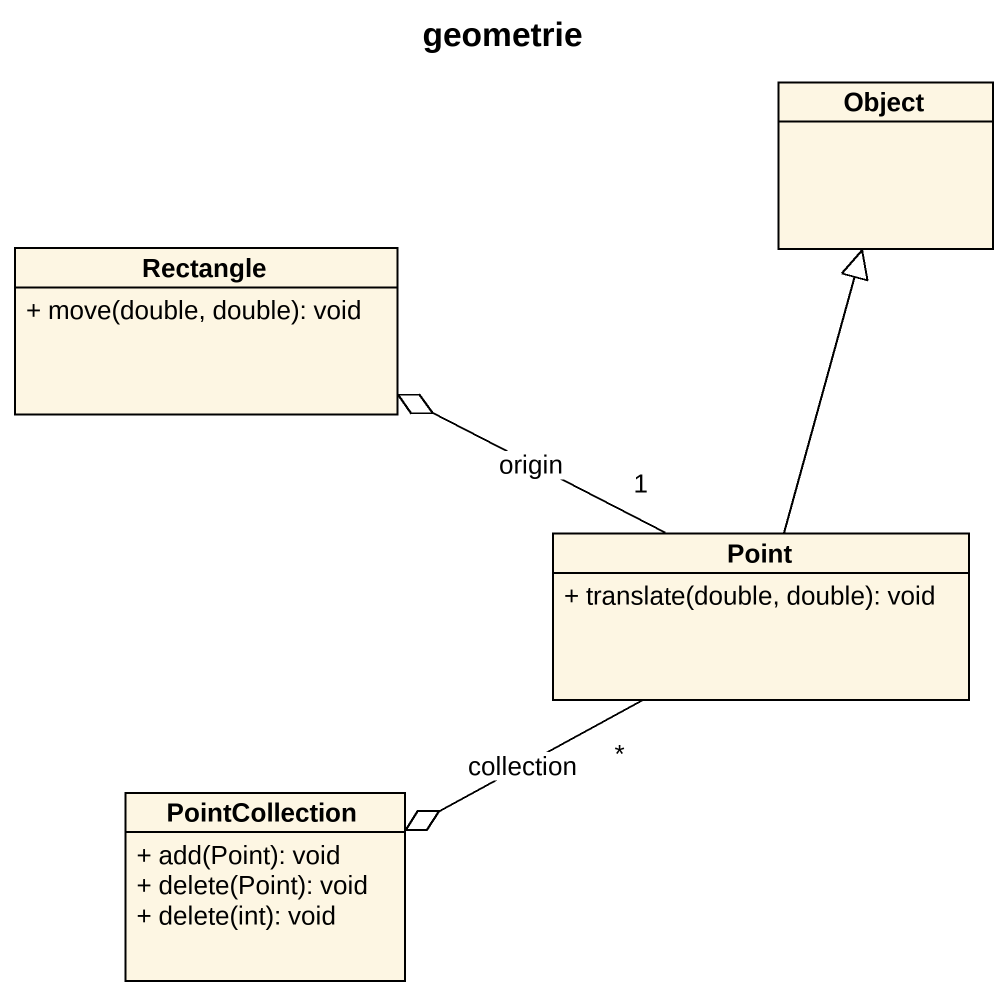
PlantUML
@startuml
title geometrie
hide circle
hide empty members
skinparam classAttributeIconSize 0
class "Object" as Object_
class "Rectangle" as Rectangle_ {
  + move(double, double): void
}
class Point {
  + translate(double, double): void
}
class PointCollection {
  + add(Point): void
  + delete(Point): void
  + delete(int): void
}
Point -up-|> Object_
Point "1" -left-o Rectangle_ : origin
Point "*" -left-o PointCollection : collection
@enduml
